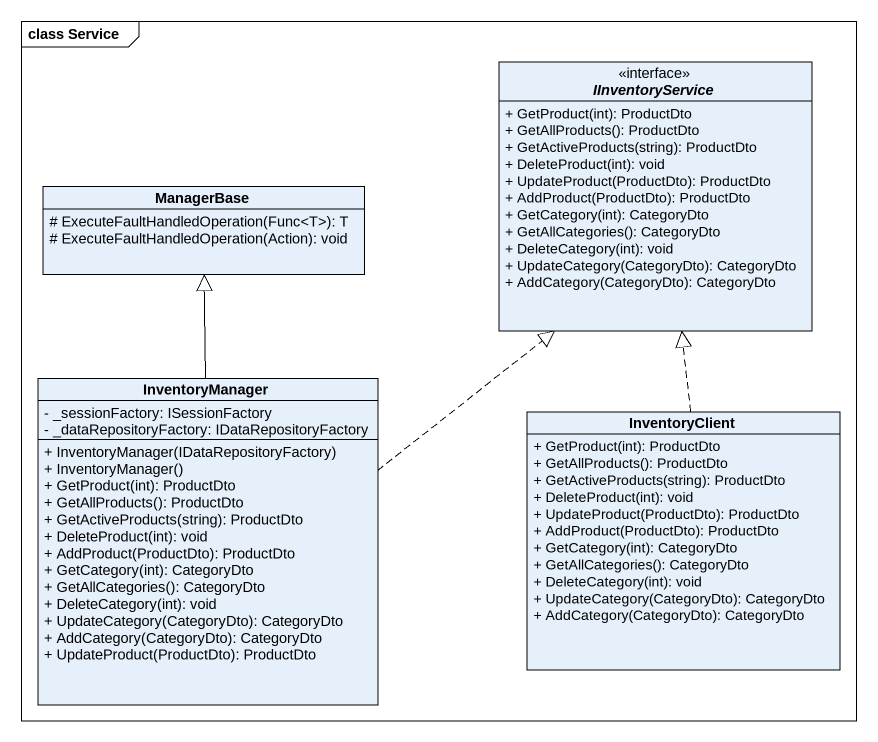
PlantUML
@startuml
mainframe class Service
hide circle
hide empty members
skinparam classAttributeIconSize 0
interface IInventoryService <<interface>> {
  + GetProduct(int): ProductDto
  + GetAllProducts(): ProductDto
  + GetActiveProducts(string): ProductDto
  + DeleteProduct(int): void
  + UpdateProduct(ProductDto): ProductDto
  + AddProduct(ProductDto): ProductDto
  + GetCategory(int): CategoryDto
  + GetAllCategories(): CategoryDto
  + DeleteCategory(int): void
  + UpdateCategory(CategoryDto): CategoryDto
  + AddCategory(CategoryDto): CategoryDto
}
class ManagerBase {
  # ExecuteFaultHandledOperation(Func<T>): T
  # ExecuteFaultHandledOperation(Action): void
}
class InventoryManager {
  - _sessionFactory: ISessionFactory
  - _dataRepositoryFactory: IDataRepositoryFactory
  + InventoryManager(IDataRepositoryFactory)
  + InventoryManager()
  + GetProduct(int): ProductDto
  + GetAllProducts(): ProductDto
  + GetActiveProducts(string): ProductDto
  + DeleteProduct(int): void
  + AddProduct(ProductDto): ProductDto
  + GetCategory(int): CategoryDto
  + GetAllCategories(): CategoryDto
  + DeleteCategory(int): void
  + UpdateCategory(CategoryDto): CategoryDto
  + AddCategory(CategoryDto): CategoryDto
  + UpdateProduct(ProductDto): ProductDto
}
class InventoryClient {
  + GetProduct(int): ProductDto
  + GetAllProducts(): ProductDto
  + GetActiveProducts(string): ProductDto
  + DeleteProduct(int): void
  + UpdateProduct(ProductDto): ProductDto
  + AddProduct(ProductDto): ProductDto
  + GetCategory(int): CategoryDto
  + GetAllCategories(): CategoryDto
  + DeleteCategory(int): void
  + UpdateCategory(CategoryDto): CategoryDto
  + AddCategory(CategoryDto): CategoryDto
}
InventoryManager .up.|> IInventoryService
InventoryManager -up-|> ManagerBase
InventoryClient .up.|> IInventoryService
@enduml
